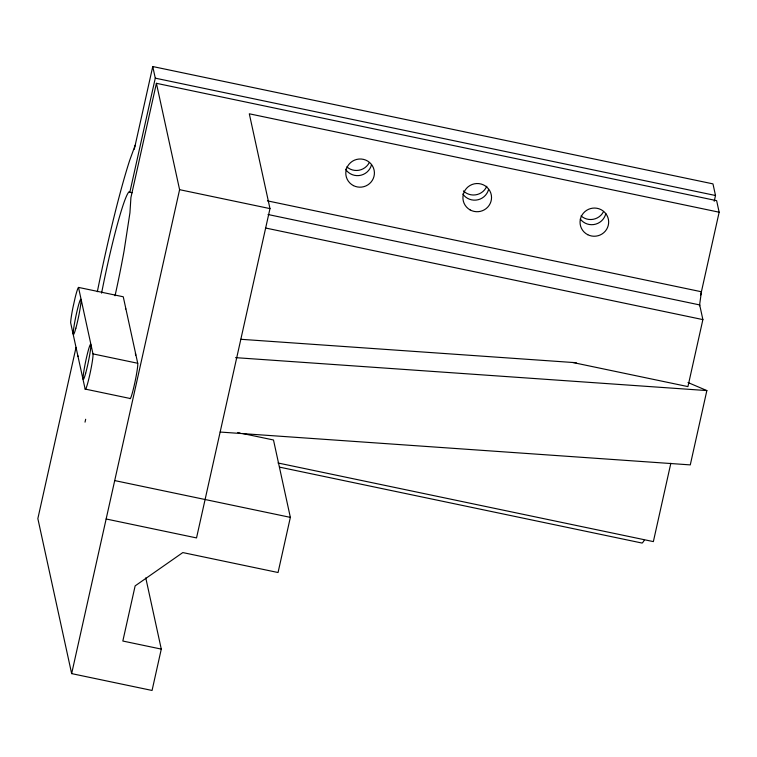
<?xml version="1.0" encoding="UTF-8"?>
<svg xmlns="http://www.w3.org/2000/svg" width="757" height="757" viewBox="0 0 757 757"><rect width="100%" height="100%" fill="white"/><g stroke="black" fill="none" stroke-linecap="round" stroke-linejoin="round"><path stroke-width="1.14" d="M76.041 347.378L37.85 518.592L71.65 673.616L152.062 690.46L161.288 649.099L145.77 577.894M134.292 149.271L152.753 66.54L712.971 183.875L715.507 195.505L714.22 201.258M132.153 192.704L129.844 192.221L155.28 78.16L152.753 66.54M700.698 294.946L719.15 212.206L716.633 200.652L156.406 83.308L130.923 197.549L129.93 212.849L124.082 250.889A90.991 6.945 -78.2 0 1 115.036 295.769M85.03 422.151L85.673 419.264M71.65 673.616L179.598 189.676L156.406 83.308M719.15 212.206L249.308 113.796L269.984 208.61L196.527 537.924L106.141 518.99M242.382 433.477L273.485 439.987L290.357 517.372L278.056 572.519L182.815 552.572L135.134 585.89L122.833 641.037L161.288 649.099M268.035 214.515L699.686 304.929L699.487 305.809L701.408 291.757L267.439 200.86M670.844 463.237L653.367 541.605L278.027 462.991M699.686 304.929L702.884 319.605L687.933 386.609L572.727 362.48M687.999 382.531L706.858 390.574L690.28 464.893L220.164 432.048M135.181 145.287L129.693 160.342A148.807 11.355 -78.2 0 0 97.331 291.729M240.83 339.287L576.228 362.726M235.559 357.645L706.858 390.574M155.28 78.16L715.507 195.505M179.598 189.676L269.984 208.61M265.442 227.98L702.884 319.605M78.501 287.405L123.259 296.772L137.727 363.265A18.272 1.391 -78.2 0 1 134.519 384.13A18.272 1.391 -78.2 0 1 129.882 398.428L85.134 389.06L70.628 322.7A18.991 1.448 -78.2 0 1 72.984 307.361L75.094 297.908A18.991 1.448 -78.2 0 1 78.501 287.405L92.979 353.898A18.272 1.391 -78.2 0 1 89.771 374.762A18.272 1.391 -78.2 0 1 85.134 389.06M92.979 353.898L137.727 363.265M237.774 432.512L240.073 432.995M279.475 467.116L642.116 543.072A148.807 11.355 -78.2 0 0 644.179 540.366M114.714 480.581L290.357 517.372M129.844 192.221L129.173 191.691A90.991 6.945 -78.2 0 0 101.58 293.139M72.899 333.089L72.757 332.446M78.009 356.462L77.839 355.676M125.444 308.724A17.913 1.363 -78.2 0 1 125.757 308.97M135.248 353.774A17.913 1.363 -78.2 0 1 135.607 355.44M605.808 213.521A14.326 14.09 -12.3 0 1 580.288 219.028M488.539 189.572A14.326 14.09 -12.3 0 1 462.811 194M371.555 164.515A14.326 14.09 -12.3 0 1 345.485 169.161M603.405 211.837A14.326 14.09 -12.3 0 1 581.045 215.915M486.789 186.25A14.326 14.09 -12.3 0 1 463.416 190.915M369.17 162.774A14.326 14.09 -12.3 0 1 346.801 166.852M75.851 328.235A17.913 1.363 -78.2 0 0 81.008 299.592A17.913 1.363 -78.2 0 0 74.631 322.662A17.913 1.363 -78.2 0 0 75.851 328.235M85.645 373.296A17.913 1.363 -78.2 0 0 90.802 344.653A17.913 1.363 -78.2 0 0 84.434 367.713A17.913 1.363 -78.2 0 0 85.645 373.296M587.754 234.708A14.326 14.09 -12.3 0 0 608.647 221.413A14.326 14.09 -12.3 0 0 586.628 210.332A14.326 14.09 -12.3 0 0 587.754 234.708M470.097 209.897A14.326 14.09 -12.3 0 0 491.539 197.482A14.326 14.09 -12.3 0 0 470.031 185.484A14.326 14.09 -12.3 0 0 470.097 209.897M353.453 185.616A14.326 14.09 -12.3 0 0 374.403 172.407A14.326 14.09 -12.3 0 0 352.44 161.232A14.326 14.09 -12.3 0 0 353.453 185.616"/></g></svg>
